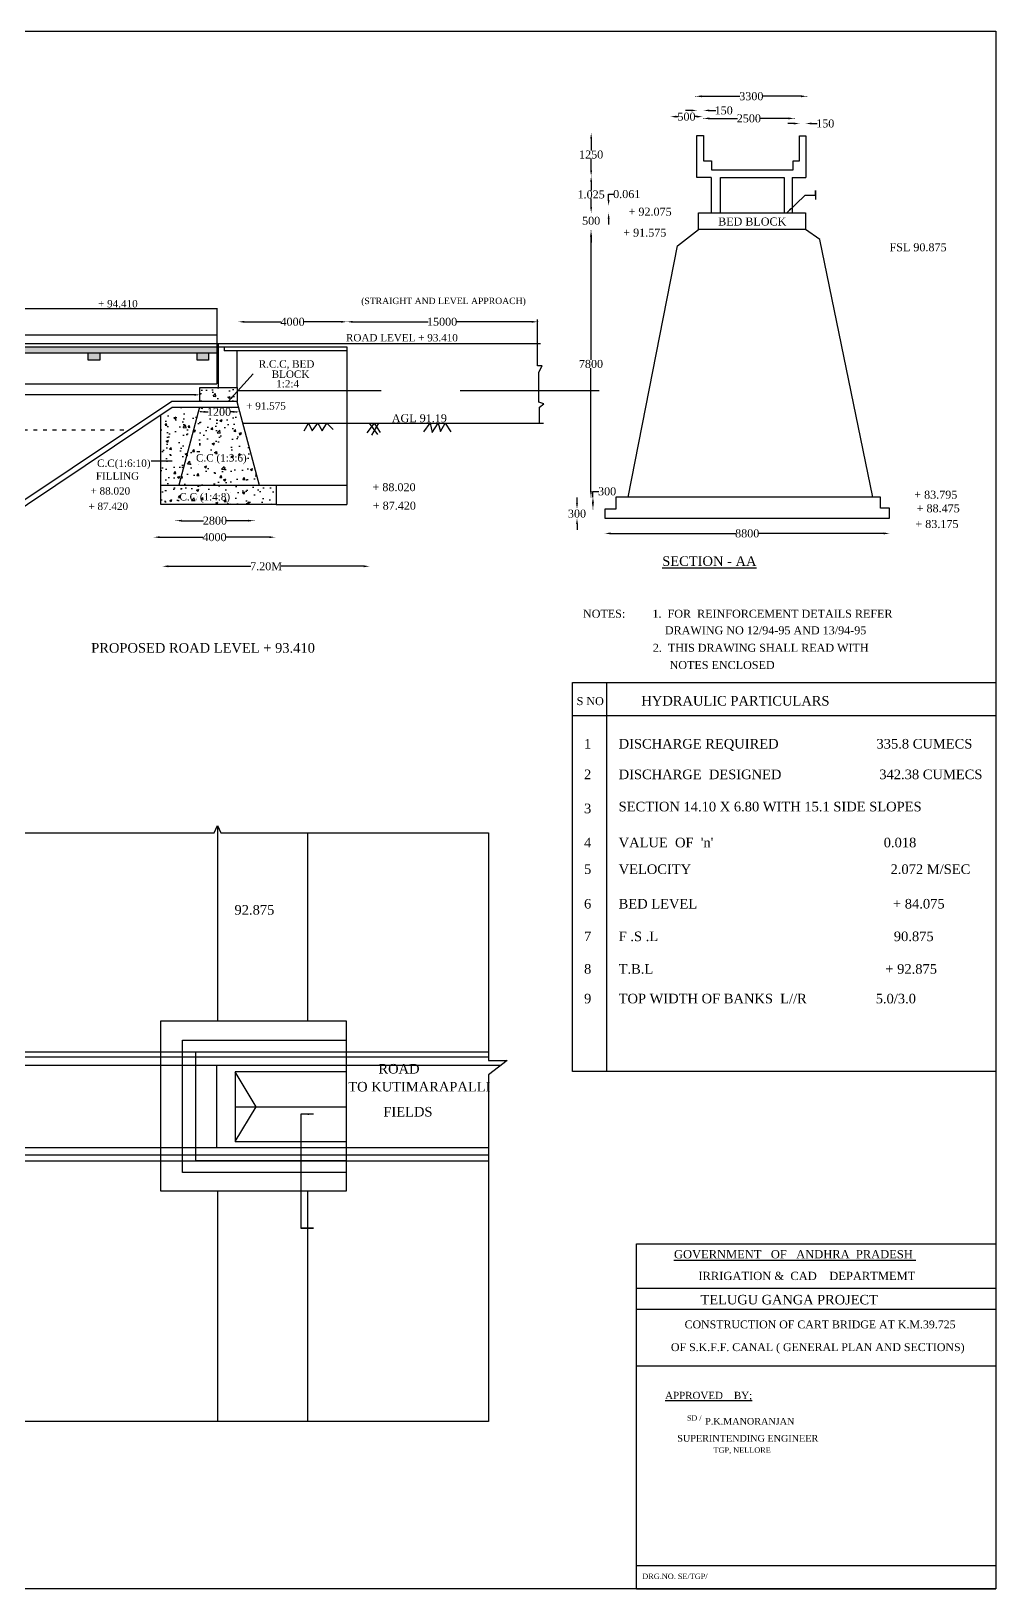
# Model space of a CAD drawing. Header units: millimetres. Extents: x 5055 to 77579, y 300 to 48963.
# Drawn here: x 47437 to 77579, y 300 to 48963 of the extents above; entities that cross this region are included whole.
import ezdxf

# ---------------------------------------------------------------- set-up
doc = ezdxf.new("R2010")
doc.units = ezdxf.units.MM
doc.header["$MEASUREMENT"] = 0
doc.linetypes.add('ACAD_ISO03W100', pattern=[30, 12, -18])
for name, color, linetype in [('DIM', 5, 'Continuous'), ('DWG.LINE', 10, 'Continuous'), ('HATCH', 2, 'Continuous'), ('RAILING', 4, 'Continuous'), ('TEXT', 7, 'Continuous')]:
    doc.layers.add(name, color=color, linetype=linetype)
doc.layers.add('DO LINE', color=3, linetype='Continuous', plot=False)
doc.layers.add('TITLE', color=7, linetype='Continuous', lineweight=30)
doc.styles.get("Standard").update_dxf_attribs({"font": 'TIMES.TTF', "height": 250})
doc.dimstyles.get("Standard").update_dxf_attribs({"dimtxt": 250, "dimasz": 180, "dimexe": 0.18, "dimexo": 0.0625, "dimgap": 0.09, "dimtad": 0, "dimtih": 1, "dimtoh": 1, "dimdec": 0, "dimzin": 0, "dimdsep": 46, "dimtxsty": 'Standard', "dimcen": 300, "dimclrd": 5, "dimclre": 5, "dimclrt": 4, "dimadec": 0, "dimazin": 0, "dimtfac": 1, "dimtdec": 0, "dimtofl": 0, "dimtmove": 0, "dimatfit": 3, "dimfxl": 5, "dimfxlon": 1, "dimtolj": 1, "dimtzin": 0, "dimarcsym": 0})

# ---------------------------------------------------------------- blocks, each defined once
blk = doc.blocks.new('*D48')
at = {"layer": 'Defpoints', "color": 0, "ltscale": 0.2}
for p in [(40428, 37550), (52711, 37610), (52711, 37602)]:
    blk.add_point(p, dxfattribs=at)
at = {"layer": 'DIM', "color": 5, "lineweight": -2, "ltscale": 0.2}
for p, q in [((40428, 37597), (40428, 37602)), ((40608, 37602), (46096, 37602)), ((52531, 37602), (47044, 37602)), ((52711, 37607), (52711, 37601))]:
    blk.add_line(p, q, dxfattribs=at)
at = {"layer": 'DIM', "color": 5, "ltscale": 0.2}
for points in [[(40608, 37632), (40608, 37572), (40428, 37602)], [(52531, 37632), (52531, 37572), (52711, 37602)]]:
    blk.add_solid(points, dxfattribs=at)
at = {"layer": 'DIM', "color": 4, "ltscale": 0.2, "insert": (46570, 37602), "char_height": 250, "attachment_point": 5}
blk.add_mtext('\\A1;11.775', dxfattribs=at)
blk = doc.blocks.new('*D12')
at = {"layer": 'Defpoints', "color": 0, "ltscale": 0.2}
for p in [(51962, 33718), (54398, 33718), (54398, 33670)]:
    blk.add_point(p, dxfattribs=at)
at = {"layer": 'DIM', "color": 5, "lineweight": -2, "ltscale": 0.2}
for p, q in [((51962, 33675), (51962, 33670)), ((52142, 33670), (52821, 33670)), ((54218, 33670), (53539, 33670)), ((54398, 33675), (54398, 33670))]:
    blk.add_line(p, q, dxfattribs=at)
at = {"layer": 'DIM', "color": 5, "ltscale": 0.2}
for points in [[(52142, 33700), (52142, 33640), (51962, 33670)], [(54218, 33700), (54218, 33640), (54398, 33670)]]:
    blk.add_solid(points, dxfattribs=at)
at = {"layer": 'DIM', "color": 4, "ltscale": 0.2, "insert": (53180, 33670), "char_height": 250, "attachment_point": 5}
blk.add_mtext('\\A1;2800', dxfattribs=at)
blk = doc.blocks.new('*D13')
at = {"layer": 'Defpoints', "color": 0, "ltscale": 0.2}
for p in [(51274, 33180), (55059, 33180), (55059, 33154)]:
    blk.add_point(p, dxfattribs=at)
at = {"layer": 'DIM', "color": 5, "lineweight": -2, "ltscale": 0.2}
for p, q in [((51274, 33159), (51274, 33154)), ((51454, 33154), (52807, 33154)), ((54879, 33154), (53526, 33154)), ((55059, 33159), (55059, 33154))]:
    blk.add_line(p, q, dxfattribs=at)
at = {"layer": 'DIM', "color": 5, "ltscale": 0.2}
for points in [[(51454, 33184), (51454, 33124), (51274, 33154)], [(54879, 33184), (54879, 33124), (55059, 33154)]]:
    blk.add_solid(points, dxfattribs=at)
at = {"layer": 'DIM', "color": 4, "ltscale": 0.2, "insert": (53166, 33154), "char_height": 250, "attachment_point": 5}
blk.add_mtext('\\A1;4000', dxfattribs=at)
blk = doc.blocks.new('*D14')
at = {"layer": 'Defpoints', "color": 0, "ltscale": 0.2}
for p in [(51543, 32294), (58010, 32294), (58010, 32244)]:
    blk.add_point(p, dxfattribs=at)
at = {"layer": 'DIM', "color": 5, "lineweight": -2, "ltscale": 0.2}
for p, q in [((51543, 32249), (51543, 32244)), ((51723, 32244), (54300, 32244)), ((57830, 32244), (55253, 32244)), ((58010, 32249), (58010, 32244))]:
    blk.add_line(p, q, dxfattribs=at)
at = {"layer": 'DIM', "color": 5, "ltscale": 0.2}
for points in [[(51723, 32274), (51723, 32214), (51543, 32244)], [(57830, 32274), (57830, 32214), (58010, 32244)]]:
    blk.add_solid(points, dxfattribs=at)
at = {"layer": 'DIM', "color": 4, "ltscale": 0.2, "insert": (54777, 32244), "char_height": 250, "attachment_point": 5}
blk.add_mtext('\\A1;7.20M', dxfattribs=at)
blk = doc.blocks.new('*D49')
at = {"layer": 'Defpoints', "color": 0, "ltscale": 0.2}
for p in [(52699, 37214), (53914, 37214), (53914, 37069)]:
    blk.add_point(p, dxfattribs=at)
at = {"layer": 'DIM', "color": 5, "lineweight": -2, "ltscale": 0.2}
for p, q in [((52699, 37074), (52699, 37069)), ((52879, 37069), (52966, 37069)), ((53734, 37069), (53648, 37069)), ((53914, 37074), (53914, 37069))]:
    blk.add_line(p, q, dxfattribs=at)
at = {"layer": 'DIM', "color": 5, "ltscale": 0.2}
for points in [[(52879, 37099), (52879, 37039), (52699, 37069)], [(53734, 37099), (53734, 37039), (53914, 37069)]]:
    blk.add_solid(points, dxfattribs=at)
at = {"layer": 'DIM', "color": 4, "ltscale": 0.2, "insert": (53307, 37069), "char_height": 250, "attachment_point": 5}
blk.add_mtext('\\A1;1200', dxfattribs=at)
blk = doc.blocks.new('*D15')
at = {"layer": 'Defpoints', "color": 0, "ltscale": 0.2}
for p in [(53913, 39852), (57299, 39883), (57299, 39852)]:
    blk.add_point(p, dxfattribs=at)
at = {"layer": 'DIM', "color": 5, "lineweight": -2, "ltscale": 0.2}
for p, q in [((53913, 39878), (53913, 39883)), ((54093, 39883), (55246, 39883)), ((57119, 39883), (55966, 39883)), ((57299, 39878), (57299, 39883))]:
    blk.add_line(p, q, dxfattribs=at)
at = {"layer": 'DIM', "color": 5, "ltscale": 0.2}
for points in [[(54093, 39913), (54093, 39853), (53913, 39883)], [(57119, 39913), (57119, 39853), (57299, 39883)]]:
    blk.add_solid(points, dxfattribs=at)
at = {"layer": 'DIM', "color": 4, "ltscale": 0.2, "insert": (55606, 39883), "char_height": 250, "attachment_point": 5}
blk.add_mtext('\\A1;4000', dxfattribs=at)
blk = doc.blocks.new('*D50')
at = {"layer": 'Defpoints', "color": 0, "ltscale": 0.2}
for p in [(63255, 44159), (57299, 39852), (63255, 39883)]:
    blk.add_point(p, dxfattribs=at)
at = {"layer": 'DIM', "color": 5, "lineweight": -2, "ltscale": 0.2}
for p, q in [((57299, 39878), (57299, 39883)), ((57479, 39883), (59843, 39883)), ((63075, 39883), (60710, 39883)), ((63255, 39888), (63255, 39883))]:
    blk.add_line(p, q, dxfattribs=at)
at = {"layer": 'DIM', "color": 5, "ltscale": 0.2}
for points in [[(57479, 39913), (57479, 39853), (57299, 39883)], [(63075, 39913), (63075, 39853), (63255, 39883)]]:
    blk.add_solid(points, dxfattribs=at)
at = {"layer": 'DIM', "color": 4, "ltscale": 0.2, "insert": (60277, 39883), "char_height": 250, "attachment_point": 5}
blk.add_mtext('\\A1;15000', dxfattribs=at)
blk = doc.blocks.new('*D16')
at = {"layer": 'Defpoints', "color": 0, "ltscale": 0.2}
for p in [(65366, 33235), (74256, 33272), (74256, 33263)]:
    blk.add_point(p, dxfattribs=at)
at = {"layer": 'DIM', "color": 5, "lineweight": -2, "ltscale": 0.2}
for p, q in [((65366, 33267), (65366, 33272)), ((65546, 33272), (69459, 33272)), ((74076, 33272), (70162, 33272)), ((74256, 33267), (74256, 33272))]:
    blk.add_line(p, q, dxfattribs=at)
at = {"layer": 'DIM', "color": 5, "ltscale": 0.2}
for points in [[(65546, 33302), (65546, 33242), (65366, 33272)], [(74076, 33302), (74076, 33242), (74256, 33272)]]:
    blk.add_solid(points, dxfattribs=at)
at = {"layer": 'DIM', "color": 4, "ltscale": 0.2, "insert": (69811, 33272), "char_height": 250, "attachment_point": 5}
blk.add_mtext('\\A1;8800', dxfattribs=at)
blk = doc.blocks.new('*D51')
at = {"layer": 'Defpoints', "color": 0, "ltscale": 0.2}
for p in [(64492, 33746), (65366, 34031), (65366, 33746)]:
    blk.add_point(p, dxfattribs=at)
at = {"layer": 'DIM', "color": 5, "lineweight": -2, "ltscale": 0.2}
for p, q in [((64492, 34211), (64492, 34391)), ((64497, 34031), (64492, 34031)), ((64497, 33746), (64492, 33746)), ((64492, 33566), (64492, 33386))]:
    blk.add_line(p, q, dxfattribs=at)
at = {"layer": 'DIM', "color": 5, "ltscale": 0.2}
for points in [[(64462, 34211), (64522, 34211), (64492, 34031)], [(64462, 33566), (64522, 33566), (64492, 33746)]]:
    blk.add_solid(points, dxfattribs=at)
at = {"layer": 'DIM', "color": 4, "ltscale": 0.2, "insert": (64492, 33888), "char_height": 250, "attachment_point": 5}
blk.add_mtext('\\A1;300', dxfattribs=at)
blk = doc.blocks.new('*D52')
at = {"layer": 'Defpoints', "color": 0, "ltscale": 0.2}
for p in [(64990, 34406), (65704, 34406), (65704, 34031)]:
    blk.add_point(p, dxfattribs=at)
at = {"layer": 'DIM', "color": 5, "lineweight": -2, "ltscale": 0.2}
for p, q in [((64990, 34406), (64990, 34586)), ((64990, 34586), (65170, 34586)), ((64995, 34406), (64990, 34406)), ((64990, 34211), (64990, 34226)), ((64995, 34031), (64990, 34031))]:
    blk.add_line(p, q, dxfattribs=at)
at = {"layer": 'DIM', "color": 5, "ltscale": 0.2}
for points in [[(64960, 34226), (65020, 34226), (64990, 34406)], [(64960, 34211), (65020, 34211), (64990, 34031)]]:
    blk.add_solid(points, dxfattribs=at)
at = {"layer": 'DIM', "color": 4, "ltscale": 0.2, "insert": (65433, 34586), "char_height": 250, "attachment_point": 5}
blk.add_mtext('\\A1;300', dxfattribs=at)
blk = doc.blocks.new('*D17')
at = {"layer": 'Defpoints', "color": 0, "ltscale": 0.2}
for p in [(64929, 42724), (64993, 42724), (64993, 34406)]:
    blk.add_point(p, dxfattribs=at)
at = {"layer": 'DIM', "color": 5, "lineweight": -2, "ltscale": 0.2}
for p, q in [((64934, 42724), (64929, 42724)), ((64929, 42544), (64929, 38692)), ((64929, 34586), (64929, 38437)), ((64934, 34406), (64929, 34406))]:
    blk.add_line(p, q, dxfattribs=at)
at = {"layer": 'DIM', "color": 5, "ltscale": 0.2}
for points in [[(64899, 42544), (64959, 42544), (64929, 42724)], [(64899, 34586), (64959, 34586), (64929, 34406)]]:
    blk.add_solid(points, dxfattribs=at)
at = {"layer": 'DIM', "color": 4, "ltscale": 0.2, "insert": (64929, 38565), "char_height": 250, "attachment_point": 5}
blk.add_mtext('\\A1;7800', dxfattribs=at)
blk = doc.blocks.new('*D18')
at = {"layer": 'Defpoints', "color": 0, "ltscale": 0.2}
for p in [(64934, 43286), (64934, 43286), (64934, 42724)]:
    blk.add_point(p, dxfattribs=at)
at = {"layer": 'DIM', "color": 5, "lineweight": -2, "ltscale": 0.2}
for p, q in [((64934, 43466), (64934, 43646)), ((64934, 43286), (64934, 43286)), ((64934, 42724), (64934, 42724)), ((64934, 42544), (64934, 42364))]:
    blk.add_line(p, q, dxfattribs=at)
at = {"layer": 'DIM', "color": 5, "ltscale": 0.2}
for points in [[(64904, 43466), (64964, 43466), (64934, 43286)], [(64904, 42544), (64964, 42544), (64934, 42724)]]:
    blk.add_solid(points, dxfattribs=at)
at = {"layer": 'DIM', "color": 4, "ltscale": 0.2, "insert": (64934, 43038), "char_height": 250, "attachment_point": 5}
blk.add_mtext('\\A1;500', dxfattribs=at)
blk = doc.blocks.new('*D19')
at = {"layer": 'Defpoints', "color": 0, "ltscale": 0.2}
for p in [(64934, 43511), (65480, 43511), (64934, 43286)]:
    blk.add_point(p, dxfattribs=at)
at = {"layer": 'DIM', "color": 5, "lineweight": -2, "ltscale": 0.2}
for p, q in [((65480, 43691), (65480, 43871)), ((65480, 43871), (65660, 43871)), ((65475, 43511), (65481, 43511)), ((65475, 43286), (65481, 43286)), ((65480, 43106), (65480, 42926))]:
    blk.add_line(p, q, dxfattribs=at)
at = {"layer": 'DIM', "color": 5, "ltscale": 0.2}
for points in [[(65450, 43691), (65510, 43691), (65480, 43511)], [(65450, 43106), (65510, 43106), (65480, 43286)]]:
    blk.add_solid(points, dxfattribs=at)
at = {"layer": 'DIM', "color": 4, "ltscale": 0.2, "insert": (66047, 43871), "char_height": 250, "attachment_point": 5}
blk.add_mtext('\\A1;0.061', dxfattribs=at)
blk = doc.blocks.new('*D20')
at = {"layer": 'Defpoints', "color": 0, "ltscale": 0.2}
for p in [(64934, 44434), (64934, 44434), (64934, 43286)]:
    blk.add_point(p, dxfattribs=at)
at = {"layer": 'DIM', "color": 5, "lineweight": -2, "ltscale": 0.2}
for p, q in [((64934, 44434), (64934, 44434)), ((64934, 44254), (64934, 43988)), ((64934, 43466), (64934, 43732)), ((64934, 43286), (64934, 43286))]:
    blk.add_line(p, q, dxfattribs=at)
at = {"layer": 'DIM', "color": 5, "ltscale": 0.2}
for points in [[(64904, 44254), (64964, 44254), (64934, 44434)], [(64904, 43466), (64964, 43466), (64934, 43286)]]:
    blk.add_solid(points, dxfattribs=at)
at = {"layer": 'DIM', "color": 4, "ltscale": 0.2, "insert": (64934, 43860), "char_height": 250, "attachment_point": 5}
blk.add_mtext('\\A1;1.025', dxfattribs=at)
blk = doc.blocks.new('*D21')
at = {"layer": 'Defpoints', "color": 0, "ltscale": 0.2}
for p in [(64934, 45780), (64934, 45780), (64934, 44434)]:
    blk.add_point(p, dxfattribs=at)
at = {"layer": 'DIM', "color": 5, "lineweight": -2, "ltscale": 0.2}
for p, q in [((64934, 45780), (64934, 45780)), ((64934, 45600), (64934, 45234)), ((64934, 44614), (64934, 44980)), ((64934, 44434), (64934, 44434))]:
    blk.add_line(p, q, dxfattribs=at)
at = {"layer": 'DIM', "color": 5, "ltscale": 0.2}
for points in [[(64904, 45600), (64964, 45600), (64934, 45780)], [(64904, 44614), (64964, 44614), (64934, 44434)]]:
    blk.add_solid(points, dxfattribs=at)
at = {"layer": 'DIM', "color": 4, "ltscale": 0.2, "insert": (64934, 45107), "char_height": 250, "attachment_point": 5}
blk.add_mtext('\\A1;1250', dxfattribs=at)
blk = doc.blocks.new('*D22')
at = {"layer": 'Defpoints', "color": 0, "ltscale": 0.2}
for p in [(68206, 46919), (71671, 46928), (71671, 46919)]:
    blk.add_point(p, dxfattribs=at)
at = {"layer": 'DIM', "color": 5, "lineweight": -2, "ltscale": 0.2}
for p, q in [((68206, 46923), (68206, 46928)), ((68386, 46928), (69584, 46928)), ((71491, 46928), (70294, 46928)), ((71671, 46923), (71671, 46928))]:
    blk.add_line(p, q, dxfattribs=at)
at = {"layer": 'DIM', "color": 5, "ltscale": 0.2}
for points in [[(68386, 46958), (68386, 46898), (68206, 46928)], [(71491, 46958), (71491, 46898), (71671, 46928)]]:
    blk.add_solid(points, dxfattribs=at)
at = {"layer": 'DIM', "color": 4, "ltscale": 0.2, "insert": (69939, 46928), "char_height": 250, "attachment_point": 5}
blk.add_mtext('\\A1;3300', dxfattribs=at)
blk = doc.blocks.new('*D23')
at = {"layer": 'Defpoints', "color": 0, "ltscale": 0.2}
for p in [(67412, 46302), (67412, 46292), (68413, 46302)]:
    blk.add_point(p, dxfattribs=at)
at = {"layer": 'DIM', "color": 5, "lineweight": -2, "ltscale": 0.2}
for p, q in [((67412, 46297), (67412, 46292)), ((67592, 46292), (67651, 46292)), ((68233, 46292), (68174, 46292)), ((68413, 46297), (68413, 46292))]:
    blk.add_line(p, q, dxfattribs=at)
at = {"layer": 'DIM', "color": 5, "ltscale": 0.2}
for points in [[(67592, 46322), (67592, 46262), (67412, 46292)], [(68233, 46322), (68233, 46262), (68413, 46292)]]:
    blk.add_solid(points, dxfattribs=at)
at = {"layer": 'DIM', "color": 4, "ltscale": 0.2, "insert": (67913, 46292), "char_height": 250, "attachment_point": 5}
blk.add_mtext('\\A1;500', dxfattribs=at)
blk = doc.blocks.new('*D53')
at = {"layer": 'Defpoints', "color": 0, "ltscale": 0.2}
for p in [(68448, 46486), (68240, 45702), (68448, 45702)]:
    blk.add_point(p, dxfattribs=at)
at = {"layer": 'DIM', "color": 5, "lineweight": -2, "ltscale": 0.2}
for p, q in [((68060, 46486), (67880, 46486)), ((68240, 46481), (68240, 46487)), ((68448, 46481), (68448, 46487)), ((68628, 46486), (68826, 46486))]:
    blk.add_line(p, q, dxfattribs=at)
at = {"layer": 'DIM', "color": 5, "ltscale": 0.2}
for points in [[(68060, 46516), (68060, 46456), (68240, 46486)], [(68628, 46516), (68628, 46456), (68448, 46486)]]:
    blk.add_solid(points, dxfattribs=at)
at = {"layer": 'DIM', "color": 4, "ltscale": 0.2, "insert": (69075, 46486), "char_height": 250, "attachment_point": 5}
blk.add_mtext('\\A1;150', dxfattribs=at)
blk = doc.blocks.new('*D24')
at = {"layer": 'Defpoints', "color": 0, "ltscale": 0.2}
for p in [(68448, 46481), (71275, 46481), (71275, 46237)]:
    blk.add_point(p, dxfattribs=at)
at = {"layer": 'DIM', "color": 5, "lineweight": -2, "ltscale": 0.2}
for p, q in [((68448, 46242), (68448, 46237)), ((68628, 46237), (69503, 46237)), ((71095, 46237), (70220, 46237)), ((71275, 46242), (71275, 46237))]:
    blk.add_line(p, q, dxfattribs=at)
at = {"layer": 'DIM', "color": 5, "ltscale": 0.2}
for points in [[(68628, 46267), (68628, 46207), (68448, 46237)], [(71095, 46267), (71095, 46207), (71275, 46237)]]:
    blk.add_solid(points, dxfattribs=at)
at = {"layer": 'DIM', "color": 4, "ltscale": 0.2, "insert": (69862, 46237), "char_height": 250, "attachment_point": 5}
blk.add_mtext('\\A1;2500', dxfattribs=at)
blk = doc.blocks.new('*D54')
at = {"layer": 'Defpoints', "color": 0, "ltscale": 0.2}
for p in [(71640, 46078), (71443, 45696), (71640, 45696)]:
    blk.add_point(p, dxfattribs=at)
at = {"layer": 'DIM', "color": 5, "lineweight": -2, "ltscale": 0.2}
for p, q in [((71263, 46078), (71083, 46078)), ((71443, 46073), (71443, 46078)), ((71640, 46073), (71640, 46078)), ((71820, 46078), (72000, 46078))]:
    blk.add_line(p, q, dxfattribs=at)
at = {"layer": 'DIM', "color": 5, "ltscale": 0.2}
for points in [[(71263, 46108), (71263, 46048), (71443, 46078)], [(71820, 46108), (71820, 46048), (71640, 46078)]]:
    blk.add_solid(points, dxfattribs=at)
at = {"layer": 'DIM', "color": 4, "ltscale": 0.2, "insert": (72248, 46078), "char_height": 250, "attachment_point": 5}
blk.add_mtext('\\A1;150', dxfattribs=at)

msp = doc.modelspace()

# ---------------------------------------------------------------- hatches: boundary and pattern name
at = {"layer": 'HATCH', "ltscale": 0.2}
h = msp.add_hatch(dxfattribs=at)
h.set_pattern_fill('AR-CONC', color=256, scale=50, style=0)
h.set_pattern_definition([(50, (-141.74, -263.58), (358.6301, -31.3761), [37.5, -412.5]), (355, (-141.74, -263.6), (-69.3757, 376.096), [30, -330]), (100.4514, (-111.86, -266.2), (289.2547, 344.7198), [31.87, -350.571]), (46.1842, (-141.74, -163.6), (533.6205, -82.7595), [56.25, -618.75]), (96.6356, (-97.27, -170.5), (467.3314, 487.059), [47.805, -525.8565]), (351.1842, (-141.74, -163.6), (467.331, 487.0593), [45, -495]), (21, (-91.74, -188.58), (298.4535, -201.3094), [37.5, -412.5]), (326, (-91.74, -188.6), (121.6577, 362.575), [30, -330]), (71.4514, (-66.87, -205.36), (420.1113, 161.2652), [31.87, -350.571]), (37.5, (-141.74, -263.58), (6.07993, 166.44693), [0, -326, 0, -335, 0, -331.25]), (7.5, (-141.74, -263.58), (131.53477, 197.20586), [0, -191, 0, -318.5, 0, -126.25]), (327.5, (-253.24, -263.58), (266.91122, -11.27744), [0, -125, 0, -390, 0, -517.5]), (317.5, (-303.24, -263.58), (291.5931, 50.0525), [0, -162.5, 0, -259, 0, -367.5])])
h.paths.add_polyline_path([(53236.4, 39097.5), (39722, 39097.5), (39722, 38914), (53236.4, 38914)])
h.paths.add_polyline_path([(52977.2, 38914), (52621, 38914), (52621, 38681.8), (52977.2, 38681.8)])
h.paths.add_polyline_path([(49578.3, 38914), (49222.1, 38914), (49222.1, 38681.8), (49578.3, 38681.8)])
h.paths.add_polyline_path([(46362.2, 38914), (46006, 38914), (46006, 38681.8), (46362.2, 38681.8)])
h.paths.add_polyline_path([(43379.8, 38914), (43023.6, 38914), (43023.6, 38681.8), (43379.8, 38681.8)])
h.paths.add_polyline_path([(40338.9, 38914), (39982.7, 38914), (39982.7, 38681.8), (40338.9, 38681.8)])
h.paths.add_polyline_path([(39552, 38914), (39195.8, 38914), (39195.8, 38681.8), (39552, 38681.8)])
h.paths.add_polyline_path([(39607.2, 39097.5), (26643, 39097.5), (26643, 38914), (39607.2, 38914)])
h.paths.add_polyline_path([(36383.8, 38914), (36027.6, 38914), (36027.6, 38681.8), (36383.8, 38681.8)])
h.paths.add_polyline_path([(33251.9, 38914), (32895.7, 38914), (32895.7, 38681.8), (33251.9, 38681.8)])
h.paths.add_polyline_path([(26403.5, 38914), (26047.3, 38914), (26047.3, 38681.8), (26403.5, 38681.8)])
h.paths.add_polyline_path([(23212.8, 38914), (22856.7, 38914), (22856.7, 38681.8), (23212.8, 38681.8)])
h.paths.add_polyline_path([(20223.8, 38914), (19867.6, 38914), (19867.6, 38681.8), (20223.8, 38681.8)])
h.paths.add_polyline_path([(16606.6, 38914), (16250.4, 38914), (16250.4, 38681.8), (16606.6, 38681.8)])
h.paths.add_polyline_path([(13450.4, 38914), (13094.2, 38914), (13094.2, 38681.8), (13450.4, 38681.8)])
h.paths.add_polyline_path([(26500.8, 39097.5), (13094.2, 39097.5), (13094.2, 38914), (13450.4, 38914), (26500.8, 38914)])
h = msp.add_hatch(dxfattribs=at)
h.set_pattern_fill('AR-CONC', color=256, scale=100, style=0)
h.set_pattern_definition([(50, (-141.74, -263.6), (717.26, -62.752), [75, -825]), (355, (-141.74, -263.6), (-138.751, 752.192), [60, -660]), (100.4514, (-82, -268.8), (578.5094, 689.4395), [63.74, -701.142]), (46.1842, (-141.7, -63.6), (1067.241, -165.519), [112.5, -1237.5]), (96.6356, (-52.8, -77.4), (934.663, 974.118), [95.61, -1051.713]), (351.1842, (-141.7, -63.6), (934.662, 974.119), [90, -990]), (21, (-41.74, -113.6), (596.907, -402.619), [75, -825]), (326, (-41.74, -113.6), (243.315, 725.15), [60, -660]), (71.4514, (8, -147.1), (840.2226, 322.5305), [63.74, -701.142]), (37.5, (-141.74, -263.58), (12.1599, 332.8939), [0, -652, 0, -670, 0, -662.5]), (7.5, (-141.74, -263.6), (263.0695, 394.4117), [0, -382, 0, -637, 0, -252.5]), (327.5, (-364.74, -263.58), (533.8224, -22.5549), [0, -250, 0, -780, 0, -1035]), (317.5, (-464.74, -263.6), (583.1862, 100.105), [0, -325, 0, -518, 0, -735])])
h.paths.add_polyline_path([(53914.5, 37213.7), (52699.4, 37213.7), (52055.1, 34779), (54560.7, 34779)])
h.paths.add_polyline_path([(53875.6, 37826.6), (52711.4, 37826.6), (52711.4, 37393), (53875.6, 37393)])
h.paths.add_polyline_path([(51488.8, 34779), (52055.1, 34779), (52699.4, 37213.7), (51846.3, 37213.7), (51488.8, 36974.3)])
h.paths.add_polyline_path([(51488.8, 34174.4), (55087.8, 34174.4), (55087.8, 34779), (51488.8, 34779)])
h.paths.add_polyline_path([(52903.5, 37258.5), (53710.4, 37258.5), (53710.4, 36879.2), (52903.5, 36879.2)], flags=9)
h.paths.add_polyline_path([(52512.4, 35367.7), (54213.8, 35367.7), (54213.8, 35830.3), (52512.4, 35830.3)], flags=24)
h.paths.add_polyline_path([(51993.7, 34152), (53695, 34152), (53695, 34614.6), (51993.7, 34614.6)], flags=9)

# ---------------------------------------------------------------- linework, layer by layer
at = {"layer": 'DIM', "ltscale": 0.2}
msp.add_lwpolyline([(71939.9, 43840.2), (71939.9, 43988.3), (71939.9, 43701.8)], dxfattribs=at)
at = {"layer": 'DO LINE', "ltscale": 0.2}
for points in [[(57297.2, 38970.9), (57297.2, 34174.4)], [(55087.8, 34779), (57297.2, 34779)], [(55087.8, 34174.4), (57297.2, 34174.4)], [(53269.9, 18047.3), (53269.9, 24134.5)], [(56077.5, 18047.3), (56077.5, 23921.7)], [(33202.4, 17073.5), (61730.5, 17073.5)], [(33202.4, 16924.2), (61730.5, 16924.2)], [(33202.4, 16658.8), (62121.8, 16658.8)], [(53232.6, 16658.8), (53232.6, 14085.1)], [(57274.6, 16447.5), (53816.4, 16447.5), (53816.4, 14270.5), (57274.6, 14270.5)], [(53816.4, 14270.5), (54466.1, 15359), (53816.4, 16447.5)], [(33202.4, 14085.1), (61730.5, 14085.1)], [(33202.4, 13855.9), (61730.5, 13855.9)], [(33202.4, 13676), (61730.5, 13676)], [(53269.9, 5522.4), (53269.9, 12723.1)], [(56077.5, 5522.4), (56077.5, 12723.1)]]:
    msp.add_lwpolyline(points, dxfattribs=at)
at = {"layer": 'DO LINE', "linetype": 'ACAD_ISO03W100', "ltscale": 10}
msp.add_lwpolyline([(14808.2, 36509.3), (50507.6, 36509.3)], dxfattribs=at)
at = {"layer": 'DO LINE', "ltscale": 0.2}
msp.add_lwpolyline([(52585.7, 17073.5), (57274.6, 17073.5), (57274.6, 13676), (52585.7, 13676)], close=True, dxfattribs=at)
at = {"layer": 'DWG.LINE', "ltscale": 0.2}
for p, q in [((13094.2, 40294.2), (53262.9, 40294.2)), ((53236.4, 40294.2), (53236.4, 37948.6))]:
    msp.add_line(p, q, dxfattribs=at)
for points in [[(68680.5, 44390.9), (68239.9, 44390.9), (68239.9, 45701.9), (68448.3, 45701.9), (68448.3, 44911), (68698.4, 44911), (68698.4, 44625.5), (71240.8, 44625.5), (71240.8, 44911), (71443.2, 44911), (71443.2, 45696), (71639.7, 45696), (71639.7, 44390.9)], [(68680.5, 44390.9), (68680.5, 43288.3)], [(68972.3, 43288.3), (68972.3, 44390.9), (70960.9, 44390.9), (70960.9, 43288.3)], [(71217, 44390.9), (71639.7, 44390.9)], [(71217, 44390.9), (71217, 43288.3)], [(66087.5, 34405.8), (67629, 42255), (68287.4, 42765)], [(73732.1, 34405.8), (72074.8, 42456.1), (71633.7, 42765)], [(63316.9, 36711.4), (63316.9, 37221.2), (63451.5, 37322.9), (63295.3, 37376), (63295.3, 38305.5), (63407.8, 38505.3), (63254.7, 38505.3), (63254.7, 39952.5)], [(13094.2, 39480.6), (53236.4, 39480.6)], [(26643, 39207.5), (53236.4, 39207.5)], [(26643, 39097.5), (53236.4, 39097.5)], [(53236.4, 39207.5), (63350.7, 39207.5)], [(53236.4, 39097.5), (57297.2, 39097.5), (57297.2, 38970.9), (53468, 38970.9)], [(53293.5, 37826.6), (53293.5, 39207.5)], [(53468, 39097.5), (53468, 38970.9)], [(53875.6, 37826.6), (53875.6, 38970.9)], [(26643, 38914), (53236.4, 38914)], [(13094.2, 37948.6), (53236.4, 37948.6)], [(53875.6, 37735.9), (58368.3, 37735.9)], [(60840.4, 37735.9), (65183, 37735.9)], [(52711.4, 37393), (51830, 37393), (40943.1, 30117.3)], [(40959.9, 29924), (51846.3, 37213.7), (53914.5, 37213.7)], [(52699.4, 37213.7), (52055.1, 34779)], [(53866.9, 37393), (54560.7, 34779)], [(51488.8, 34779), (51488.8, 36974.3)], [(54047.8, 36711.4), (63441.9, 36711.4)], [(38282.5, 23921.7), (53151.7, 23921.7), (53263.2, 24150.3), (53360.1, 23921.7), (61730.5, 23921.7), (61730.5, 16801.3), (62309.3, 16801.3), (61730.5, 16361.2), (61730.5, 5522.4), (37494.8, 5522.4)], [(53816.4, 15359), (57274.6, 15359)], [(55866.7, 11567.4), (56263.2, 11567.4)]]:
    msp.add_lwpolyline(points, dxfattribs=at)
for points in [[(68287.4, 43288.3), (71633.7, 43288.3), (71633.7, 42765), (68287.4, 42765)], [(49222.1, 38914), (49578.3, 38914), (49578.3, 38681.8), (49222.1, 38681.8)], [(52621, 38914), (52977.2, 38914), (52977.2, 38681.8), (52621, 38681.8)], [(53875.6, 37393), (52711.4, 37393), (52711.4, 37826.6), (53875.6, 37826.6)], [(51488.8, 34779), (55087.8, 34779), (55087.8, 34174.4), (51488.8, 34174.4)], [(65703.5, 34405.8), (65703.5, 34030.7), (65365.6, 34030.7), (65365.6, 33745.7), (74256.3, 33745.7), (74256.3, 34060.7), (73970.9, 34060.7), (73970.9, 34405.8), (73595.4, 34405.8), (65703.5, 34405.8)], [(51487.5, 18047.3), (57274.6, 18047.3), (57274.6, 12723.1), (51487.5, 12723.1)], [(52166.2, 17443.4), (57274.6, 17443.4), (57274.6, 13302.4), (52166.2, 13302.4)]]:
    msp.add_lwpolyline(points, close=True, dxfattribs=at)
at = {"layer": 'HATCH', "ltscale": 0.2}
for points in [[(55970.4, 36472.6), (56103.1, 36711.4), (56212.7, 36478.4), (56389.6, 36711.4), (56526.1, 36478.4), (56674.2, 36711.4), (56874.1, 36522.6)], [(57939.3, 36414.7), (58169.5, 36711.4)], [(58265.7, 36363.2), (58008, 36711.4)], [(58080.2, 36339.2), (58296.7, 36711.4)], [(58348.2, 36425), (58169.5, 36711.4)], [(59709.6, 36448.9), (59905.5, 36711.4), (59970.8, 36428.3), (60156.4, 36711.4), (60228.5, 36452.3), (60372.9, 36711.4), (60548.1, 36448.9)]]:
    msp.add_lwpolyline(points, dxfattribs=at)
at = {"layer": 'RAILING', "ltscale": 0.2}
msp.add_lwpolyline([(64350.5, 28610), (77578.6, 28610), (77578.6, 16464.9), (64350.5, 16464.9)], close=True, dxfattribs=at)
for points in [[(65410.1, 28610), (65410.1, 16464.9)], [(64350.5, 27582.6), (77578.6, 27582.6)]]:
    msp.add_lwpolyline(points, dxfattribs=at)
at = {"layer": 'TITLE', "lineweight": 30}
for p, q in [((66354.6, 11075.4), (77578.6, 11075.4)), ((77578.6, 11075.4), (77578.6, 299.5)), ((66354.6, 9694.1), (77578.6, 9694.1)), ((66354.6, 9035.9), (77578.6, 9035.9)), ((66354.6, 7267.4), (77578.6, 7267.4)), ((77578.6, 1016.6), (66354.6, 1016.6)), ((66354.6, 299.5), (77578.6, 299.5))]:
    msp.add_line(p, q, dxfattribs=at)
at = {"layer": 'TITLE', "ltscale": 0.2}
msp.add_lwpolyline([(5054.9, 48963.1), (77578.6, 48963.1), (77578.6, 299.5), (5054.9, 299.5)], close=True, dxfattribs=at)
at = {"layer": 'TITLE'}
msp.add_lwpolyline([(66354.6, 299.5), (66354.6, 11075.4)], dxfattribs=at)

# ---------------------------------------------------------------- texts
at = {"layer": 'TEXT', "ltscale": 0.2}
for s, height, p in [('+ 92.075', 250, (66103.7, 43199.1)), ('BED BLOCK', 250, (68902.3, 42890.8)), ('+ 91.575', 250, (65937.5, 42544.7)), ('FSL 90.875', 250, (74255.7, 42086.4)), ('+ 94.410', 230, (49528, 40332.5)), ('(STRAIGHT AND LEVEL APPROACH)', 200, (57749.8, 40436.1)), ('ROAD LEVEL + 93.410', 230, (57273.4, 39270.9)), ('R.C.C, BED ', 230, (54549.8, 38450.3)), ('BLOCK', 230, (54952.9, 38132)), ('1:2:4', 230, (55093.5, 37832.4)), ('+ 91.575', 230, (54156.1, 37139.6)), ('AGL 91.19', 250, (58705.9, 36745.1)), ('C.C(1:6:10)', 230, (49497.6, 35350.3)), ('C.C (1:3:6)', 230, (52589.5, 35517.4)), ('FILLING', 230, (49459.9, 34952.3)), ('+ 88.020', 230, (49292.9, 34484.4)), ('+ 88.020', 250, (58103.3, 34591.8)), ('+ 83.795', 250, (75029.3, 34356.9)), ('+ 87.420', 230, (49227.4, 34004.3)), ('C.C (1:4:8)', 230, (52070.8, 34301.7)), ('+ 87.420', 250, (58112.7, 34014.4)), ('+ 88.475', 250, (75106, 33932)), ('+ 83.175', 250, (75065.7, 33441.1)), ('NOTES:         1.  FOR  REINFORCEMENT DETAILS REFER', 250, (64678.7, 30638.4)), ('    DRAWING NO 12/94-95 AND 13/94-95', 250, (66860.8, 30119.6)), ('PROPOSED ROAD LEVEL + 93.410', 300, (49313.3, 29545.8)), ('2.  THIS DRAWING SHALL READ WITH', 250, (66860.8, 29573.2)), ('NOTES ENCLOSED', 250, (67384.1, 29035.6)), ('S NO', 250, (64480.4, 27908.6)), ('HYDRAULIC PARTICULARS', 300, (66503.7, 27893.2)), ('1', 300, (64712, 26551)), ('DISCHARGE REQUIRED                           335.8 CUMECS', 300, (65793.2, 26551)), ('2', 300, (64712, 25594.5)), ('DISCHARGE  DESIGNED                           342.38 CUMECS', 300, (65793.2, 25594.5)), ('3', 300, (64712, 24530.1)), ('SECTION 14.10 X 6.80 WITH 15.1 SIDE SLOPES', 300, (65793.2, 24588.3)), ('4', 300, (64712, 23465.6)), ("VALUE  OF  'n'                                               0.018", 300, (65793.2, 23465.6)), ('5', 300, (64712, 22632.6)), ('VELOCITY                                                       2.072 M/SEC', 300, (65793.2, 22632.6)), ('92.875', 300, (53790.3, 21362)), ('6', 300, (64712, 21552.7)), ('BED LEVEL                                                      + 84.075', 300, (65793.2, 21552.7)), ('7', 300, (64712, 20534.5)), ('F .S .L                                                                 90.875', 300, (65793.2, 20534.5)), ('8', 300, (64712, 19516.3)), ('T.B.L                                                                + 92.875', 300, (65793.2, 19516.3)), ('9', 300, (64712, 18590.7)), ('TOP WIDTH OF BANKS  L//R                   5.0/3.0', 300, (65793.2, 18590.7)), ('ROAD', 300, (58287.5, 16398.5)), ('TO KUTIMARAPALLI', 300, (57344.7, 15837.3)), ('FIELDS', 300, (58441.5, 15055.6))]:
    msp.add_text(s, height=height, dxfattribs=at).set_placement(p)
at = {"layer": 'TITLE', "ltscale": 0.2}
msp.add_text('%%USECTION - AA', height=300, dxfattribs=at).set_placement((67154.2, 32256.6))
at = {"layer": 'TITLE', "lineweight": 30}
for s, height, p in [('%%UGOVERNMENT   OF   ANDHRA  PRADESH ', 258.494, (67522.6, 10624.4)), ('IRRIGATION &  CAD    DEPARTMEMT ', 258.494, (68285.4, 9946.5)), ('TELUGU GANGA PROJECT', 297.36, (68352.6, 9185.6)), ('CONSTRUCTION OF CART BRIDGE AT K.M.39.725', 245.421, (67855.2, 8437.8)), ('OF S.K.F.F. CANAL ( GENERAL PLAN AND SECTIONS)', 245.421, (67426.9, 7727.5)), ('%%UAPPROVED    BY;', 226.559, (67245.6, 6229)), ('SD /', 164.48, (67928.7, 5555.3)), ('P.K.MANORANJAN', 210.361, (68494.9, 5429.1)), ('SUPERINTENDING ENGINEER', 210.361, (67625.9, 4897.2)), ('TGP, NELLORE', 168.739, (68756.9, 4550.3)), ('DRG.NO. SE/TGP/', 168.739, (66533, 605.6))]:
    msp.add_text(s, height=height, dxfattribs=at).set_placement(p)

# ---------------------------------------------------------------- dimensions: what is measured, and where the dimension line sits
at = {"layer": 'DIM', "ltscale": 0.2}
for p1, p2, distance, text, picture, middle in [((68206, 46918.7), (71671.4, 46918.7), 9.6, '3300', '*D22', (69938.7, 46928.3)), ((68413.3, 46301.6), (67412, 46301.6), 9.5, '500', '*D23', (67912.7, 46292.2)), ((51274.4, 33179.6), (55058.6, 33179.6), -25.1, '4000', '*D13', (53166.5, 33154.5))]:
    dim = msp.add_aligned_dim(p1=p1, p2=p2, distance=distance, text=text, dimstyle='Standard', dxfattribs=at)
    dim.commit()
    dim.dimension.update_dxf_attribs({"geometry": picture, "text_midpoint": middle})
for base, p1, p2, text, picture, middle in [((68448.3, 46486.4), (68239.9, 45701.9), (68448.3, 45701.9), '150', '*D53', (69074.7, 46486.4)), ((58010.4, 32244.3), (51543.3, 32293.7), (58010.4, 32293.7), '7.20M', '*D14', (54776.9, 32244.3))]:
    dim = msp.add_linear_dim(base=base, p1=p1, p2=p2, text=text, dimstyle='Standard', dxfattribs=at)
    dim.commit()
    dim.dimension.update_dxf_attribs({"geometry": picture, "text_midpoint": middle, "dimtype": 160})
for base, p1, p2, text, picture, middle in [((71274.8, 46237.3), (68448.3, 46481.4), (71274.8, 46481.4), '2500', '*D24', (69861.5, 46237.3)), ((71639.7, 46078.1), (71443.2, 45696), (71639.7, 45696), '150', '*D54', (72248.5, 46078.1)), ((57299, 39882.8), (53912.7, 39852.2), (57299, 39852.2), '4000', '*D15', (55605.8, 39882.8)), ((52711.4, 37601.6), (40428, 37550.5), (52711.4, 37609.8), '11.775', '*D48', (46569.7, 37601.6)), ((53914.5, 37068.8), (52699.4, 37213.7), (53914.5, 37213.7), '1200', '*D49', (53306.9, 37068.8)), ((54398.4, 33669.8), (51961.9, 33718.5), (54398.4, 33718.5), '2800', '*D12', (53180.2, 33669.8)), ((74256.3, 33272.2), (65365.6, 33235.3), (74256.3, 33263), '8800', '*D16', (69810.9, 33272.2))]:
    dim = msp.add_linear_dim(base=base, p1=p1, p2=p2, text=text, dimstyle='Standard', dxfattribs=at)
    dim.commit()
    dim.dimension.update_dxf_attribs({"geometry": picture, "text_midpoint": middle})
for base, p1, p2, text, picture, middle in [((64933.8, 45779.5), (64933.8, 44434.1), (64933.8, 45779.5), '1250', '*D21', (64933.8, 45106.8)), ((64928.8, 42723.8), (64992.5, 34405.8), (64992.5, 42723.8), '7800', '*D17', (64928.8, 38564.8)), ((64990.1, 34405.8), (65703.5, 34030.7), (65703.5, 34405.8), '300', '*D52', (65433, 34585.8)), ((64491.8, 33745.7), (65365.6, 34030.7), (65365.6, 33745.7), '300', '*D51', (64491.8, 33888.2))]:
    dim = msp.add_linear_dim(base=base, p1=p1, p2=p2, angle=90, text=text, dimstyle='Standard', dxfattribs=at)
    dim.commit()
    dim.dimension.update_dxf_attribs({"geometry": picture, "text_midpoint": middle})
for base, p1, p2, text, picture, middle in [((64933.8, 44434.1), (64933.8, 43286.1), (64933.8, 44434.1), '1.025', '*D20', (64933.8, 43860.1)), ((65480.5, 43511.2), (64933.8, 43286.1), (64933.8, 43511.2), '0.061', '*D19', (66046.6, 43871.2)), ((64933.8, 43286.1), (64933.8, 42723.8), (64933.8, 43286.1), '500', '*D18', (64933.8, 43037.9))]:
    dim = msp.add_linear_dim(base=base, p1=p1, p2=p2, angle=90, text=text, dimstyle='Standard', dxfattribs=at)
    dim.commit()
    dim.dimension.update_dxf_attribs({"geometry": picture, "text_midpoint": middle, "dimtype": 160})
dim = msp.add_linear_dim(base=(63254.7, 39882.8), p1=(57299, 39852.2), p2=(63254.7, 44158.7), text='15000', dimstyle='Standard', override={"dimtmove": 1}, dxfattribs=at)
dim.commit()
dim.dimension.update_dxf_attribs({"geometry": '*D50', "text_midpoint": (60276.8, 39882.8)})

# ---------------------------------------------------------------- leaders
for points in [[(71042.9, 43288.3), (71623.4, 43840.2), (71939.9, 43840.2)], [(53593.1, 37393), (54371.1, 38258.3)], [(51838.2, 35531.3), (51192.1, 35531.3)]]:
    msp.add_leader(points, dimstyle='Standard', override={"dimgap": 0.09, "dimtad": 0}, dxfattribs=at)
at = {"layer": 'DWG.LINE', "ltscale": 0.2}
for points in [[(56260.4, 15130.8), (55866.7, 15130.8), (55866.7, 11567.4)], [(56263.2, 11567.4), (55866.7, 11567.4)]]:
    msp.add_leader(points, dimstyle='Standard', override={"dimgap": 0.09, "dimtad": 0}, dxfattribs=at)

doc.saveas('drawing.dxf')
